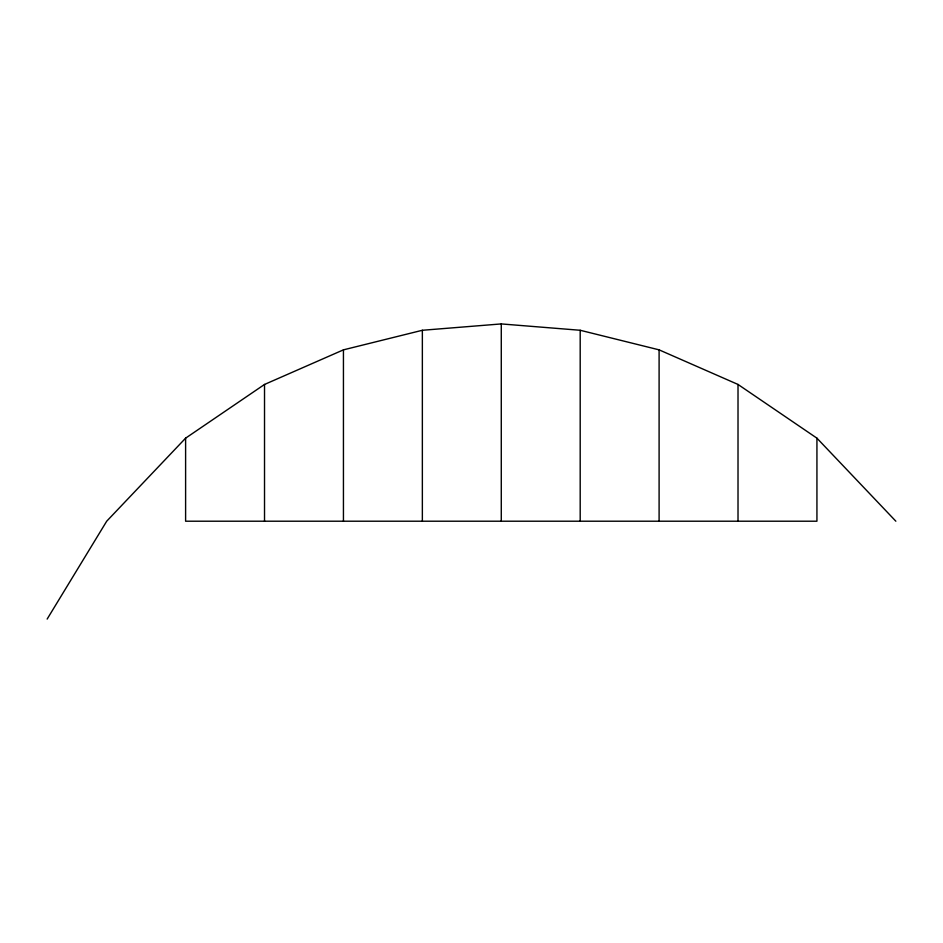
<?xml version="1.0" encoding="UTF-8"?>
<svg xmlns="http://www.w3.org/2000/svg" width="943" height="943" viewBox="0 0 943 943"><rect width="100%" height="100%" fill="white"/><g stroke="black" fill="none" stroke-linecap="round" stroke-linejoin="round"><path stroke-width="1.41" d="M47.15 619.08L106.7 521.208L185.606 438.165L264.523 384.449L343.441 349.853L422.358 330.274L501.275 323.921L580.193 330.274L659.098 349.853L738.015 384.449L816.933 438.165L895.85 521.208M816.933 438.165L816.933 521.208L185.606 521.208L185.606 438.165M738.015 384.449L738.015 521.208M659.098 349.853L659.098 521.208M580.193 330.274L580.193 521.208M501.275 323.921L501.275 521.208M422.358 330.274L422.358 521.208M343.441 349.853L343.441 521.208M264.523 384.449L264.523 521.208"/></g></svg>
